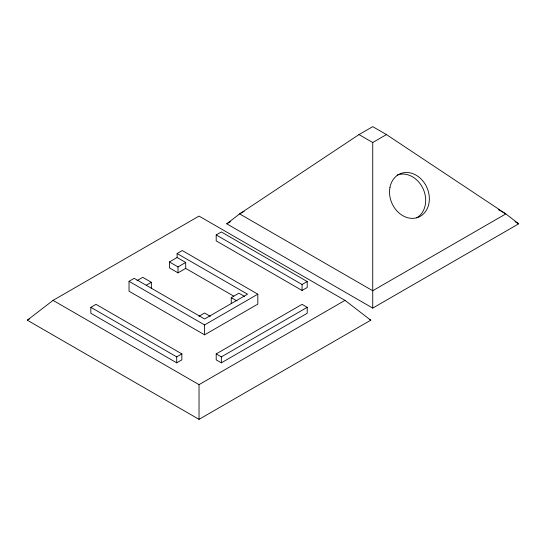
<?xml version="1.0" encoding="UTF-8"?>
<svg xmlns="http://www.w3.org/2000/svg" width="546" height="546" viewBox="0 0 546 546"><rect width="100%" height="100%" fill="white"/><g stroke="black" fill="none" stroke-linecap="round" stroke-linejoin="round"><path stroke-width="0.82" d="M27.3 320.202L53.058 300.375L199.031 216.1L344.997 300.375L370.761 320.202L199.031 419.348L27.3 320.202L29.511 318.925M226.761 223.812L239.639 213.902L358.988 134.582L372.727 126.652L386.466 134.582L505.821 213.902L518.7 223.812L372.727 308.087L226.761 223.812L230.432 221.696M244.062 211.35L239.639 213.902L372.727 290.738L505.821 213.902L498.464 209.657M177.116 253.535L182.268 250.559L257.828 294.185L257.828 304.102L204.593 334.834L129.033 291.216L129.033 281.299L134.186 278.324L204.593 318.973L247.529 294.185L177.116 253.535L177.116 257.5L185.701 262.462L185.701 268.407L233.838 296.198M358.988 134.582L372.727 142.513L386.466 134.582M90.841 307.316L95.994 304.34L181.859 353.91L181.859 359.862L176.706 362.837L90.841 313.261L90.841 307.316L176.706 356.886L181.859 353.91M137.046 280.637L142.772 277.334L151.358 282.289L151.358 288.24M185.701 268.407L178.01 272.85L169.424 267.895L169.424 261.944L177.116 257.5M216.202 234.937L221.355 231.961L307.221 281.538L307.221 287.483L302.068 290.458L216.202 240.888L216.202 234.937L302.068 284.514L307.221 281.538M146.348 285.183L151.358 282.289M169.424 261.944L178.01 266.905L185.701 262.462M198.867 316.332L204.593 313.022L210.319 316.332M231.245 303.59L231.245 297.638L238.936 293.195L244.663 296.498M129.033 281.299L204.593 324.925L257.828 294.185M216.202 353.91L302.068 304.34L307.221 307.316L307.221 313.261L221.355 362.837L216.202 359.862L216.202 353.91L221.355 356.886L307.221 307.316M53.058 300.375L199.031 384.65L344.997 300.375M515.014 221.69L518.7 223.812M369.287 319.355L370.761 320.202M231.245 297.638L236.971 300.942M372.727 142.513L372.727 308.087M302.068 284.514L302.068 290.458M221.355 356.886L221.355 362.837M204.593 324.925L204.593 334.834M199.031 384.65L199.031 419.348M178.01 266.905L178.01 272.85M176.706 356.886L176.706 362.837M397.113 175.089A23.56 19.185 66.9 0 1 423.102 188.759A23.56 19.185 66.9 0 1 416.694 217.827M389.933 187.503A23.56 19.185 66.9 0 0 415.677 218.038A23.56 19.185 66.9 0 0 422.7 180.753A23.56 19.185 66.9 0 0 389.933 187.503"/></g></svg>
